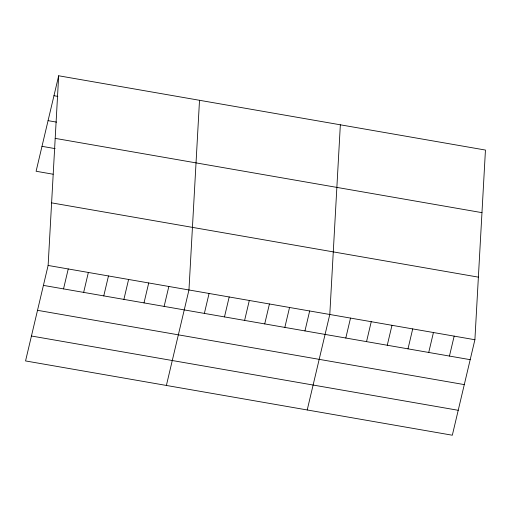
<?xml version="1.0" encoding="UTF-8"?>
<svg xmlns="http://www.w3.org/2000/svg" width="511" height="511" viewBox="0 0 511 511"><rect width="100%" height="100%" fill="white"/><g stroke="black" fill="none" stroke-linecap="round" stroke-linejoin="round"><path stroke-width="0.77" d="M48.123 265.452L58.676 75.775L485.45 150.062L474.898 339.738L452.324 435.225L25.55 360.938L48.123 265.452L474.898 339.738M199.514 100.29L188.955 289.967L166.388 385.454M340.345 124.805L329.793 314.476L307.22 409.969M58.676 75.775L36.102 171.262L53.131 174.225M63.53 288.887L68.244 268.952M83.651 292.394L88.358 272.452M103.765 295.895L108.479 275.959M123.886 299.395L128.6 279.46M144.006 302.895L148.72 282.96M164.127 306.402L168.841 286.46M204.362 313.403L209.076 293.467M224.482 316.903L229.196 296.968M244.603 320.41L249.317 300.468M264.724 323.91L269.431 303.975M284.838 327.41L289.552 307.475M304.958 330.917L309.672 310.975M345.806 338.027L350.52 318.085M366.534 341.635L371.248 321.694M387.268 345.238L391.982 325.303M407.995 348.847L412.709 328.912M428.723 352.456L433.437 332.52M449.45 356.065L454.164 336.129M53.962 95.717L57.832 96.387M48.072 120.647L56.58 122.129M55.194 138.372L481.969 212.653M41.998 146.331L55.156 148.624M51.605 202.861L478.379 277.141M43.409 285.387L470.184 359.674M37.514 310.318L464.288 384.604M31.446 336.008L458.214 410.295"/></g></svg>
